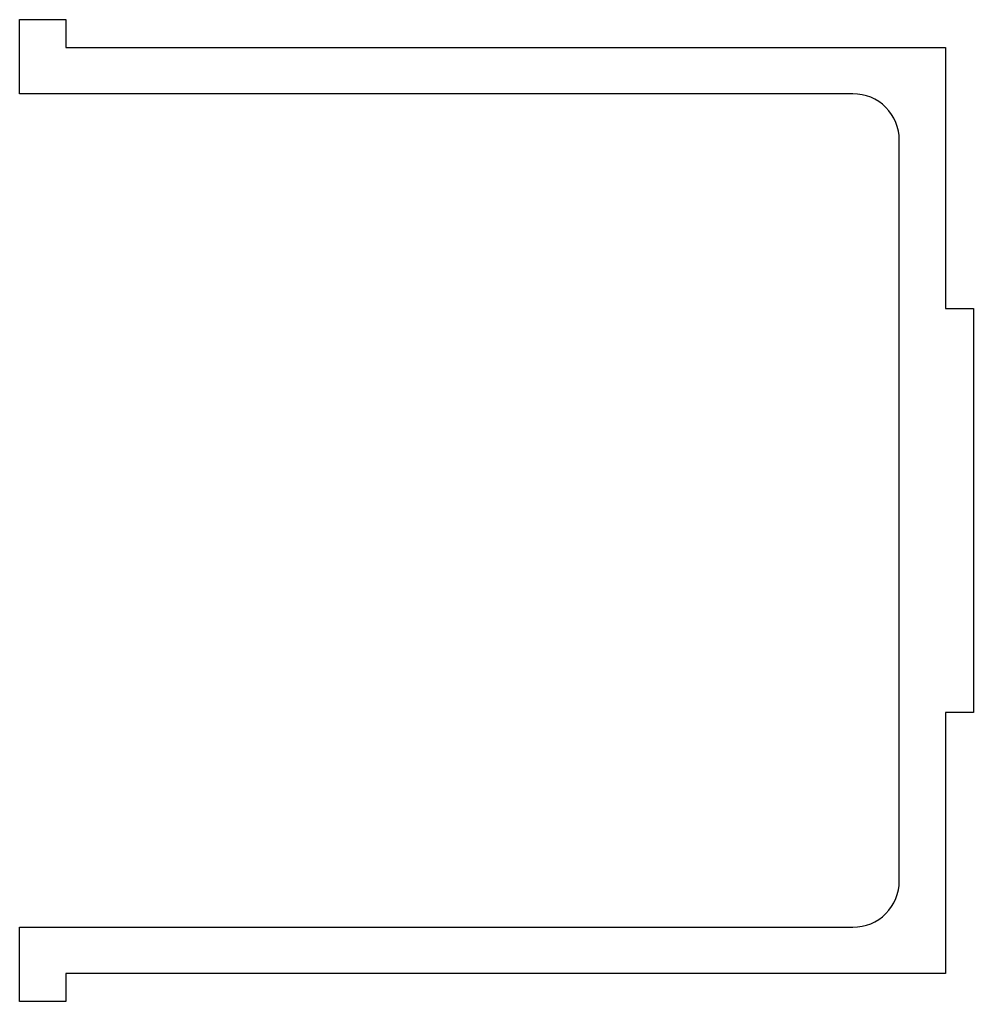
# Model space of a CAD drawing. Header units: millimetres. Extents: x 0 to 103, y 0 to 106.
import ezdxf

# ---------------------------------------------------------------- set-up
doc = ezdxf.new("R2010")
doc.units = ezdxf.units.MM
doc.layers.get('0').update_dxf_attribs({"linetype": 'CONTINUOUS'})

msp = doc.modelspace()

# ---------------------------------------------------------------- linework, layer by layer
msp.add_lwpolyline([(5, 0), (0, 0), (0, 8.01), (90, 8.01, 0.414214), (95, 13.01), (95, 93.01, 0.414214), (90, 98.01), (0, 98.01), (0, 106.02), (5, 106.02), (5, 103.01), (100, 103.01), (100, 74.81), (103, 74.81), (103, 31.21), (100, 31.21), (100, 3.01), (5, 3.01)], format="xyb", close=True)

doc.saveas('drawing.dxf')
